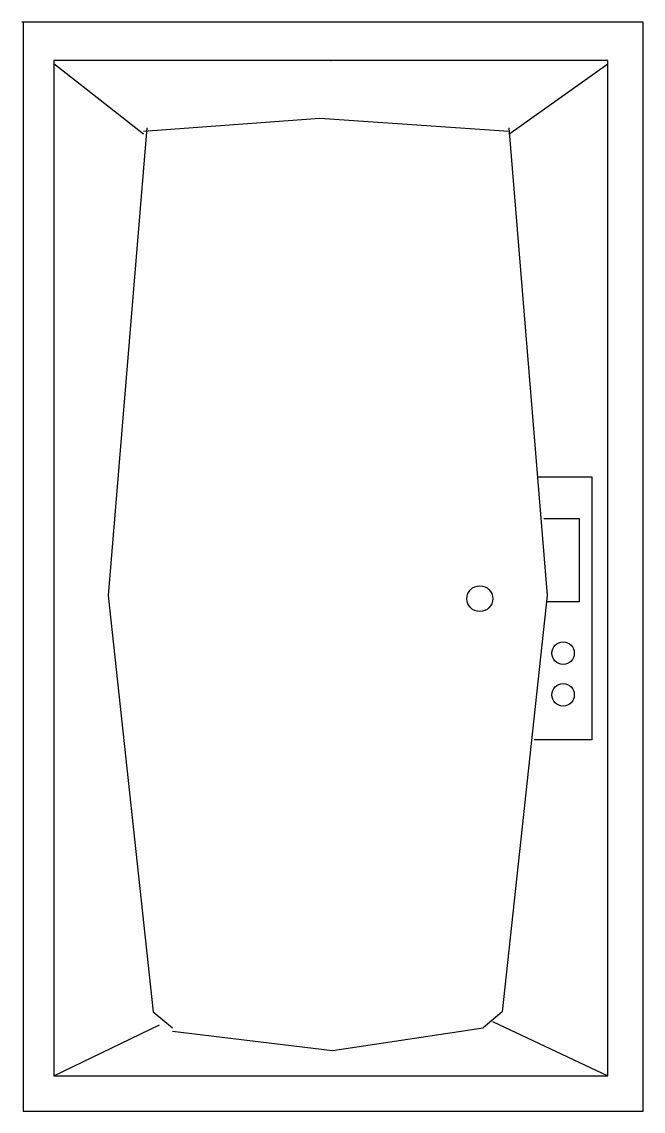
# Model space of a CAD drawing. Extents: x 1 to 1.87, y 1.01 to 2.53.
import ezdxf

# ---------------------------------------------------------------- set-up
doc = ezdxf.new("R2010")
doc.units = 0
doc.header["$MEASUREMENT"] = 0
doc.layers.add('PEÇAS', color=252, linetype='CONTINUOUS')

msp = doc.modelspace()

# ---------------------------------------------------------------- linework, layer by layer
at = {"layer": 'PEÇAS'}
for p, q in [((1.8171, 2.4781), (1.043, 2.4781)), ((1.043, 2.4781), (1.043, 1.0587)), ((1.8171, 1.0587), (1.8171, 2.4781)), ((1.043, 1.0587), (1.8171, 1.0587))]:
    msp.add_line(p, q, dxfattribs=at)
for points in [[(1.0004, 2.5323), (1.0004, 1.0094), (1.8663, 1.0094), (1.8663, 2.5319), (0.9983, 2.5319)], [(1.1683, 2.3751), (1.043, 2.4737)], [(1.6784, 2.3751), (1.8171, 2.4737)], [(1.1683, 2.3796), (1.4144, 2.3975), (1.6784, 2.3796)], [(1.1728, 2.3841), (1.1191, 1.7303), (1.1817, 1.1482), (1.2086, 1.1258)], [(1.6784, 2.3841), (1.7321, 1.7303), (1.6694, 1.1482), (1.6426, 1.1258)], [(1.7186, 1.896), (1.7947, 1.896), (1.7947, 1.5288), (1.7142, 1.5288)], [(1.7276, 1.8378), (1.7768, 1.8378), (1.7768, 1.7214), (1.7321, 1.7214)], [(1.043, 1.0587), (1.1907, 1.1303)], [(1.656, 1.1348), (1.8171, 1.0587)], [(1.2086, 1.1214), (1.4323, 1.0945), (1.6426, 1.1258)]]:
    msp.add_lwpolyline(points, dxfattribs=at)
for centre, radius in [((1.6381, 1.7259), 0.018), ((1.7544, 1.6497), 0.0157), ((1.7544, 1.5915), 0.0157)]:
    msp.add_circle(centre, radius, dxfattribs=at)
msp.add_point((1.4301, 2.4781), dxfattribs=at)

doc.saveas('drawing.dxf')
